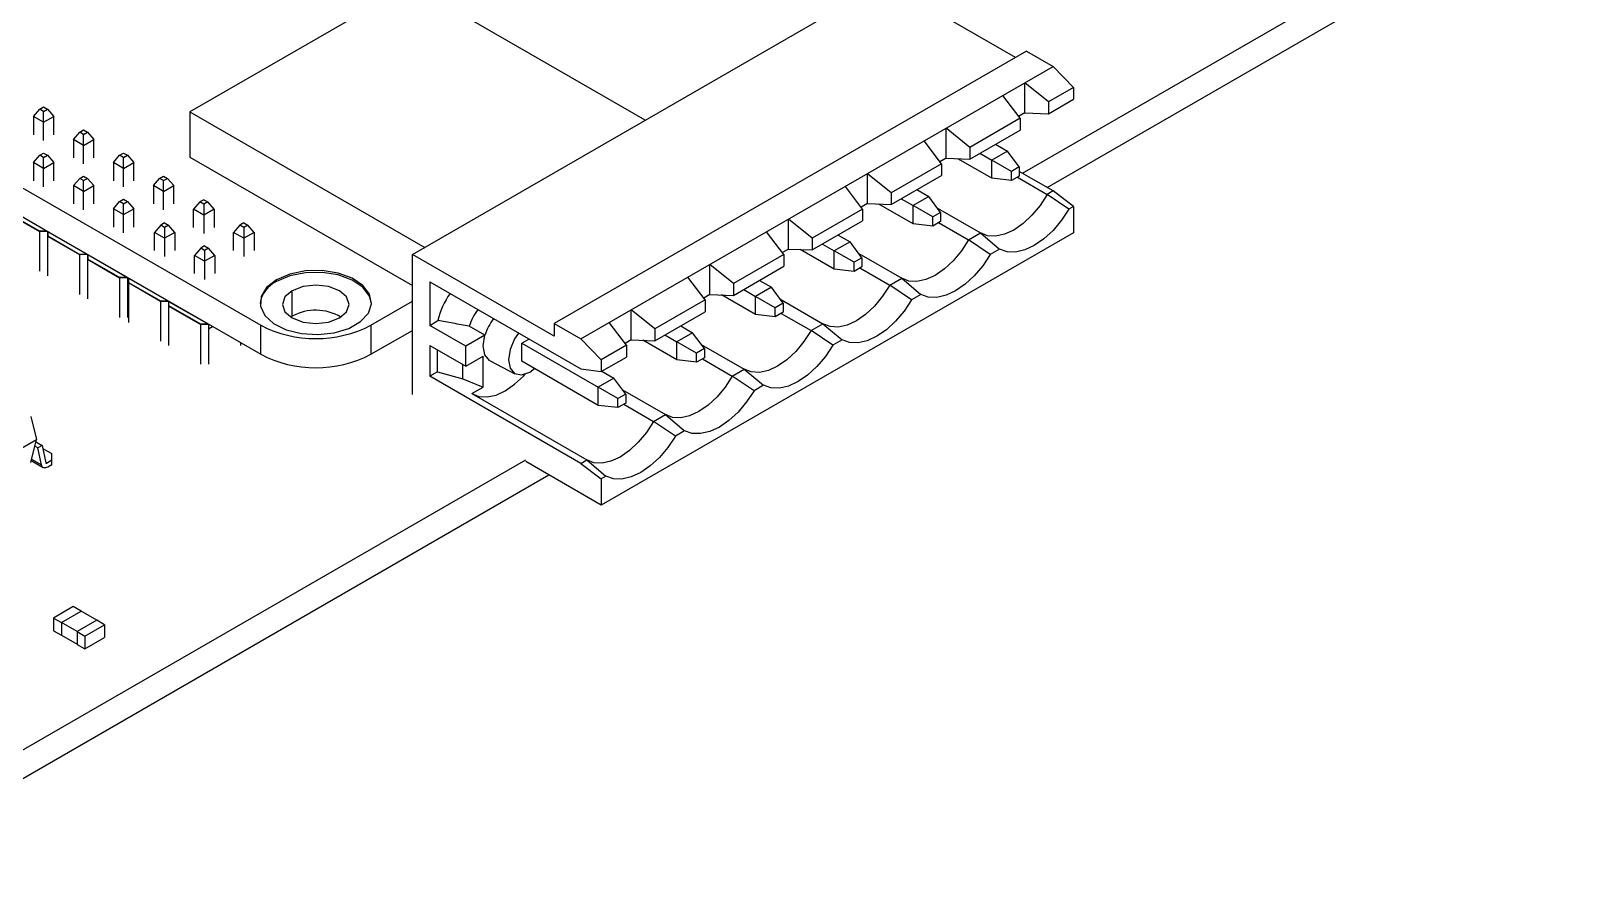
# Model space of a CAD drawing. Header units: millimetres. Extents: x 125 to 686, y 158 to 585.
# Drawn here: x 264.6 to 334.3, y 471.9 to 510 of the extents above; entities that cross this region are included whole.
import ezdxf

# ---------------------------------------------------------------- set-up
doc = ezdxf.new("R2010")
doc.units = ezdxf.units.MM

msp = doc.modelspace()

# ---------------------------------------------------------------- linework, layer by layer
at = {"color": 7, "linetype": 'Continuous', "lineweight": 25}
for p, q in [((231.07, 522.088), (274.91, 496.779)), ((231.07, 520.781), (274.91, 495.473)), ((309.123, 503.611), (334.25, 518.116)), ((310.234, 502.97), (334.25, 516.834)), ((281.628, 512.087), (271.728, 506.372)), ((292.179, 505.996), (281.628, 512.087)), ((281.722, 499.959), (302.935, 512.205)), ((308.804, 508.817), (302.935, 512.205)), ((309.299, 509.103), (288.086, 496.857)), ((309.299, 509.103), (310.501, 508.409)), ((289.288, 496.163), (310.501, 508.409)), ((311.42, 507.47), (310.501, 508.409)), ((309.016, 506.082), (308.238, 507.103)), ((309.228, 506.327), (309.228, 507.674)), ((310.289, 506.817), (309.228, 507.674)), ((311.42, 507.47), (310.289, 506.817)), ((311.42, 507.47), (311.42, 506.939)), ((264.701, 506.166), (264.984, 506.493)), ((264.984, 506.493), (265.16, 506.595)), ((265.16, 506.391), (264.984, 506.493)), ((265.16, 506.595), (265.337, 506.493)), ((265.16, 506.391), (265.337, 506.493)), ((265.337, 506.493), (265.62, 506.166)), ((310.289, 506.286), (311.42, 506.939)), ((310.289, 506.817), (310.289, 506.286)), ((265.16, 505.901), (264.701, 506.166)), ((264.701, 506.166), (264.701, 505.342)), ((265.16, 505.077), (265.16, 506.391)), ((265.16, 505.901), (265.62, 506.166)), ((265.62, 505.342), (265.62, 506.166)), ((271.728, 506.372), (282.28, 500.281)), ((271.728, 506.372), (271.728, 504.331)), ((309.016, 506.082), (306.753, 504.776)), ((309.228, 506.327), (308.951, 506.167)), ((309.016, 506.082), (309.016, 505.551)), ((309.228, 506.327), (310.289, 506.286)), ((266.497, 505.129), (266.78, 505.456)), ((266.956, 504.864), (266.497, 505.129)), ((266.497, 505.129), (266.497, 504.305)), ((266.78, 505.456), (266.956, 505.558)), ((266.956, 505.354), (266.78, 505.456)), ((266.956, 505.558), (267.133, 505.456)), ((266.956, 505.354), (267.133, 505.456)), ((266.956, 504.04), (266.956, 505.354)), ((266.956, 504.864), (267.416, 505.129)), ((267.133, 505.456), (267.416, 505.129)), ((267.416, 504.305), (267.416, 505.129)), ((305.48, 504.041), (304.703, 505.062)), ((305.693, 504.286), (305.693, 505.633)), ((306.753, 504.776), (305.693, 505.633)), ((306.753, 504.245), (309.016, 505.551)), ((264.701, 504.093), (264.984, 504.419)), ((264.984, 504.419), (265.16, 504.521)), ((265.16, 504.317), (264.984, 504.419)), ((265.16, 504.521), (265.337, 504.419)), ((265.16, 504.317), (265.337, 504.419)), ((265.16, 503.003), (265.16, 504.317)), ((265.337, 504.419), (265.62, 504.093)), ((268.293, 504.093), (268.576, 504.419)), ((268.576, 504.419), (268.753, 504.521)), ((268.753, 504.317), (268.576, 504.419)), ((268.753, 504.521), (268.929, 504.419)), ((268.753, 504.317), (268.929, 504.419)), ((268.753, 503.003), (268.753, 504.317)), ((268.929, 504.419), (269.212, 504.093)), ((271.728, 504.331), (281.722, 498.562)), ((306.753, 504.776), (306.753, 504.245)), ((307.209, 504.508), (307.743, 504.2)), ((308.45, 504.608), (307.743, 504.2)), ((307.916, 504.916), (308.45, 504.608)), ((308.981, 503.893), (308.45, 504.608)), ((265.16, 503.827), (264.701, 504.093)), ((264.701, 504.093), (264.701, 503.268)), ((265.16, 503.827), (265.62, 504.093)), ((265.62, 503.268), (265.62, 504.093)), ((268.753, 503.827), (268.293, 504.093)), ((268.293, 504.093), (268.293, 503.268)), ((268.753, 503.827), (269.212, 504.093)), ((269.212, 503.268), (269.212, 504.093)), ((305.48, 504.041), (303.218, 502.735)), ((305.693, 504.286), (305.416, 504.126)), ((305.48, 504.041), (305.48, 503.51)), ((305.693, 504.286), (306.753, 504.245)), ((307.743, 503.383), (306.214, 504.266)), ((308.627, 503.689), (307.743, 504.2)), ((307.743, 503.383), (307.743, 504.2)), ((308.981, 503.893), (308.627, 503.689)), ((308.627, 503.281), (308.627, 503.689)), ((308.981, 503.893), (308.981, 503.485)), ((310.501, 502.816), (308.981, 503.693)), ((266.497, 503.056), (266.78, 503.382)), ((266.956, 502.79), (266.497, 503.056)), ((266.497, 503.056), (266.497, 502.231)), ((266.78, 503.382), (266.956, 503.484)), ((266.956, 503.28), (266.78, 503.382)), ((266.956, 503.484), (267.133, 503.382)), ((266.956, 503.28), (267.133, 503.382)), ((266.956, 501.966), (266.956, 503.28)), ((266.956, 502.79), (267.416, 503.056)), ((267.133, 503.382), (267.416, 503.056)), ((267.416, 502.231), (267.416, 503.056)), ((270.089, 503.056), (270.372, 503.382)), ((270.549, 502.79), (270.089, 503.056)), ((270.089, 503.056), (270.089, 502.231)), ((270.372, 503.382), (270.549, 503.484)), ((270.549, 503.28), (270.372, 503.382)), ((270.549, 503.484), (270.725, 503.382)), ((270.549, 503.28), (270.725, 503.382)), ((270.549, 501.966), (270.549, 503.28)), ((270.549, 502.79), (271.008, 503.056)), ((270.725, 503.382), (271.008, 503.056)), ((271.008, 502.231), (271.008, 503.056)), ((301.945, 502), (301.167, 503.021)), ((302.157, 502.245), (302.157, 503.592)), ((303.218, 502.735), (302.157, 503.592)), ((303.218, 502.204), (305.48, 503.51)), ((308.627, 503.281), (307.743, 503.383)), ((308.981, 503.485), (308.627, 503.281)), ((308.893, 503.435), (310.233, 502.661)), ((268.293, 502.019), (268.576, 502.346)), ((268.576, 502.346), (268.753, 502.448)), ((268.753, 502.244), (268.576, 502.346)), ((268.753, 502.448), (268.929, 502.346)), ((268.753, 502.244), (268.929, 502.346)), ((268.753, 500.929), (268.753, 502.244)), ((268.929, 502.346), (269.212, 502.019)), ((272.181, 502.319), (271.898, 501.992)), ((272.358, 502.421), (272.181, 502.319)), ((272.358, 502.217), (272.181, 502.319)), ((272.358, 502.421), (272.535, 502.319)), ((272.535, 502.319), (272.358, 502.217)), ((272.358, 502.217), (272.358, 500.906)), ((272.817, 501.992), (272.535, 502.319)), ((302.157, 502.245), (301.88, 502.085)), ((302.157, 502.245), (303.218, 502.204)), ((304.208, 501.342), (302.678, 502.225)), ((303.218, 502.735), (303.218, 502.204)), ((303.673, 502.467), (304.208, 502.159)), ((304.915, 502.567), (304.208, 502.159)), ((304.38, 502.875), (304.915, 502.567)), ((305.445, 501.852), (304.915, 502.567)), ((310.501, 502.816), (310.233, 502.661)), ((311.211, 502.001), (310.233, 502.661)), ((311.42, 502.122), (310.501, 502.816)), ((263.544, 501.819), (264.981, 500.989)), ((265.347, 500.985), (263.554, 502.02)), ((263.554, 501.829), (264.985, 501.003)), ((268.753, 501.754), (268.293, 502.019)), ((268.293, 502.019), (268.293, 501.195)), ((268.753, 501.754), (269.212, 502.019)), ((269.212, 501.195), (269.212, 502.019)), ((272.358, 501.727), (271.898, 501.992)), ((271.898, 501.171), (271.898, 501.992)), ((272.817, 501.992), (272.358, 501.727)), ((272.817, 501.992), (272.817, 501.171)), ((298.621, 500.204), (298.621, 501.551)), ((299.682, 500.694), (298.621, 501.551)), ((301.945, 502), (299.682, 500.694)), ((301.945, 502), (301.945, 501.469)), ((305.092, 501.648), (304.208, 502.159)), ((304.208, 501.342), (304.208, 502.159)), ((305.445, 501.852), (305.092, 501.648)), ((305.092, 501.24), (305.092, 501.648)), ((305.303, 502.043), (307.233, 500.929)), ((305.445, 501.852), (305.445, 501.444)), ((311.42, 502.122), (311.211, 502.001)), ((311.42, 502.122), (311.42, 500.938)), ((264.985, 501.003), (264.981, 500.989)), ((265.34, 500.989), (264.981, 500.989)), ((264.981, 500.989), (264.981, 499.203)), ((265.316, 501.003), (264.985, 501.003)), ((265.34, 500.989), (265.34, 498.995)), ((267.143, 499.948), (265.35, 500.983)), ((265.35, 500.983), (265.35, 500.792)), ((265.35, 500.983), (265.357, 500.979)), ((270.42, 501.282), (270.137, 500.955)), ((270.597, 500.69), (270.137, 500.955)), ((270.137, 500.134), (270.137, 500.955)), ((270.597, 501.384), (270.42, 501.282)), ((270.597, 501.18), (270.42, 501.282)), ((270.597, 501.384), (270.773, 501.282)), ((270.773, 501.282), (270.597, 501.18)), ((270.597, 501.18), (270.597, 499.869)), ((271.056, 500.955), (270.597, 500.69)), ((271.056, 500.955), (270.773, 501.282)), ((271.056, 500.955), (271.056, 500.134)), ((273.977, 501.282), (273.694, 500.955)), ((274.154, 500.69), (273.694, 500.955)), ((273.694, 500.135), (273.694, 500.955)), ((274.154, 501.384), (273.977, 501.282)), ((274.154, 501.18), (273.977, 501.282)), ((274.154, 501.384), (274.331, 501.282)), ((274.331, 501.282), (274.154, 501.18)), ((274.154, 501.18), (274.154, 499.869)), ((274.614, 500.955), (274.154, 500.69)), ((274.614, 500.955), (274.331, 501.282)), ((274.614, 500.955), (274.614, 500.135)), ((311.42, 500.938), (290.207, 488.692)), ((298.409, 499.959), (297.632, 500.98)), ((299.682, 500.163), (301.945, 501.469)), ((300.845, 500.834), (301.379, 500.526)), ((305.092, 501.24), (304.208, 501.342)), ((305.445, 501.444), (305.092, 501.24)), ((305.358, 501.394), (306.698, 500.62)), ((306.698, 500.62), (307.233, 500.929)), ((307.233, 500.929), (308.093, 500.201)), ((265.35, 500.792), (265.34, 500.782)), ((265.34, 500.782), (266.777, 499.952)), ((265.35, 500.792), (266.781, 499.966)), ((272.216, 500.245), (271.933, 499.918)), ((272.393, 500.347), (272.216, 500.245)), ((272.393, 500.143), (272.216, 500.245)), ((272.393, 500.347), (272.569, 500.245)), ((272.569, 500.245), (272.393, 500.143)), ((272.393, 500.143), (272.393, 498.832)), ((272.852, 499.918), (272.569, 500.245)), ((298.621, 500.204), (298.345, 500.044)), ((298.621, 500.204), (299.682, 500.163)), ((300.672, 499.301), (299.143, 500.184)), ((299.682, 500.694), (299.682, 500.163)), ((300.138, 500.426), (300.672, 500.118)), ((301.379, 500.526), (300.672, 500.118)), ((301.91, 499.811), (301.379, 500.526)), ((307.676, 499.96), (306.698, 500.62)), ((308.093, 500.201), (307.676, 499.96)), ((266.781, 499.966), (266.777, 499.952)), ((267.136, 499.952), (266.777, 499.952)), ((266.777, 499.952), (266.777, 498.166)), ((267.112, 499.966), (266.781, 499.966)), ((267.136, 499.952), (267.136, 497.959)), ((267.146, 499.755), (267.136, 499.745)), ((267.136, 499.745), (268.573, 498.915)), ((268.932, 498.915), (267.146, 499.946)), ((267.146, 499.946), (267.146, 499.755)), ((267.146, 499.946), (267.153, 499.942)), ((267.146, 499.755), (268.577, 498.929)), ((272.393, 499.653), (271.933, 499.918)), ((271.933, 499.098), (271.933, 499.918)), ((272.852, 499.918), (272.393, 499.653)), ((272.852, 499.918), (272.852, 499.098)), ((281.722, 493.672), (281.722, 499.959)), ((288.086, 496.285), (281.722, 499.959)), ((295.086, 498.163), (295.086, 499.51)), ((296.147, 498.653), (295.086, 499.51)), ((298.409, 499.959), (296.147, 498.653)), ((296.147, 498.122), (298.409, 499.428)), ((298.409, 499.959), (298.409, 499.428)), ((301.556, 499.607), (300.672, 500.118)), ((300.672, 499.301), (300.672, 500.118)), ((301.91, 499.811), (301.556, 499.607)), ((301.556, 499.199), (301.556, 499.607)), ((301.768, 500.002), (303.698, 498.888)), ((301.91, 499.811), (301.91, 499.403)), ((268.577, 498.929), (268.573, 498.915)), ((268.932, 498.915), (268.573, 498.915)), ((268.573, 498.915), (268.573, 497.129)), ((268.908, 498.929), (268.577, 498.929)), ((268.932, 498.915), (268.932, 497.129)), ((268.98, 498.744), (268.932, 498.716)), ((268.98, 498.889), (270.766, 497.858)), ((268.98, 498.889), (268.98, 496.898)), ((268.99, 498.692), (268.99, 498.883)), ((269.112, 498.82), (269.105, 498.816)), ((269.153, 498.789), (269.159, 498.793)), ((275.618, 498.738), (275.618, 498.82)), ((282.499, 498.734), (282.499, 496.775)), ((282.499, 498.734), (289.288, 494.816)), ((294.874, 497.918), (294.096, 498.939)), ((297.309, 498.793), (297.844, 498.485)), ((301.556, 499.199), (300.672, 499.301)), ((301.91, 499.403), (301.556, 499.199)), ((301.822, 499.353), (303.162, 498.579)), ((303.162, 498.579), (303.698, 498.888)), ((303.698, 498.888), (304.558, 498.16)), ((268.98, 498.681), (268.99, 498.692)), ((270.417, 497.852), (268.98, 498.681)), ((270.421, 497.866), (268.99, 498.692)), ((276.325, 497.187), (276.325, 498.33)), ((295.086, 498.163), (294.809, 498.003)), ((295.086, 498.163), (296.147, 498.122)), ((297.137, 497.26), (295.607, 498.143)), ((296.147, 498.653), (296.147, 498.122)), ((296.602, 498.385), (297.137, 498.077)), ((297.844, 498.485), (297.137, 498.077)), ((297.137, 497.26), (297.137, 498.077)), ((298.02, 497.566), (297.137, 498.077)), ((298.374, 497.77), (297.844, 498.485)), ((304.14, 497.919), (303.162, 498.579)), ((304.558, 498.16), (304.14, 497.919)), ((270.417, 497.852), (270.421, 497.866)), ((270.776, 497.852), (270.417, 497.852)), ((270.417, 497.852), (270.417, 496.069)), ((270.752, 497.866), (270.421, 497.866)), ((270.776, 497.852), (272.562, 496.821)), ((270.776, 497.852), (270.776, 495.862)), ((270.776, 497.644), (270.786, 497.655)), ((272.213, 496.815), (270.776, 497.644)), ((270.786, 497.655), (270.786, 497.846)), ((272.217, 496.829), (270.786, 497.655)), ((279.86, 496.779), (281.722, 497.854)), ((291.55, 496.122), (291.55, 497.469)), ((292.611, 496.612), (291.55, 497.469)), ((294.874, 497.918), (292.611, 496.612)), ((292.611, 496.081), (294.874, 497.387)), ((294.874, 497.918), (294.874, 497.387)), ((298.374, 497.77), (298.02, 497.566)), ((298.02, 497.158), (298.02, 497.566)), ((298.374, 497.362), (298.02, 497.158)), ((298.232, 497.961), (300.162, 496.847)), ((298.374, 497.77), (298.374, 497.362)), ((272.213, 496.815), (272.217, 496.829)), ((272.572, 496.815), (272.213, 496.815)), ((272.213, 496.815), (272.213, 495.032)), ((272.548, 496.829), (272.217, 496.829)), ((272.572, 496.815), (272.572, 495.032)), ((272.572, 496.616), (272.751, 496.719)), ((274.91, 495.473), (274.91, 496.779)), ((276.325, 497.187), (276.259, 497.146)), ((279.86, 496.779), (279.86, 495.473)), ((282.499, 496.775), (282.871, 496.989)), ((284.126, 495.836), (282.499, 496.775)), ((284.983, 496.331), (284.276, 496.739)), ((288.086, 496.857), (288.086, 496.285)), ((288.086, 496.857), (289.288, 496.163)), ((291.338, 495.877), (290.56, 496.898)), ((293.774, 496.752), (294.308, 496.444)), ((298.02, 497.158), (297.137, 497.26)), ((298.287, 497.312), (299.627, 496.538)), ((299.627, 496.538), (300.162, 496.847)), ((300.162, 496.847), (301.022, 496.119)), ((274.009, 495.993), (274.009, 495.862)), ((279.86, 495.473), (281.722, 496.547)), ((284.983, 496.331), (284.126, 495.836)), ((286.636, 495.974), (286.958, 496.16)), ((286.636, 495.974), (290.065, 493.995)), ((286.636, 495.158), (286.636, 495.974)), ((290.207, 495.224), (289.288, 496.163)), ((291.55, 496.122), (291.274, 495.962)), ((291.55, 496.122), (292.611, 496.081)), ((293.601, 495.219), (292.072, 496.102)), ((292.611, 496.612), (292.611, 496.081)), ((293.067, 496.344), (293.601, 496.036)), ((294.308, 496.444), (293.601, 496.036)), ((293.601, 495.219), (293.601, 496.036)), ((294.485, 495.525), (293.601, 496.036)), ((294.838, 495.729), (294.308, 496.444)), ((300.605, 495.878), (299.627, 496.538)), ((301.022, 496.119), (300.605, 495.878)), ((282.499, 495.876), (284.126, 494.938)), ((282.499, 495.876), (282.499, 494.488)), ((282.853, 494.692), (282.853, 495.672)), ((284.126, 494.938), (284.126, 495.836)), ((284.126, 494.938), (284.904, 495.387)), ((284.904, 493.998), (284.904, 495.387)), ((291.338, 495.877), (290.207, 495.224)), ((290.207, 494.693), (291.338, 495.346)), ((291.338, 495.877), (291.338, 495.346)), ((294.838, 495.729), (294.485, 495.525)), ((294.485, 495.117), (294.485, 495.525)), ((294.838, 495.321), (294.485, 495.117)), ((294.697, 495.92), (296.627, 494.806)), ((294.751, 495.271), (296.091, 494.497)), ((294.838, 495.729), (294.838, 495.321)), ((282.853, 494.692), (282.499, 494.488)), ((282.853, 494.692), (283.984, 494.366)), ((283.984, 494.366), (283.984, 495.019)), ((285.21, 495.186), (286.33, 494.597)), ((290.065, 493.178), (286.636, 495.158)), ((289.288, 494.816), (290.207, 494.693)), ((290.207, 495.224), (290.207, 494.693)), ((290.238, 494.711), (290.773, 494.403)), ((294.485, 495.117), (293.601, 495.219)), ((296.091, 494.497), (296.627, 494.806)), ((296.627, 494.806), (297.487, 494.078)), ((289.288, 490.57), (282.499, 494.488)), ((283.984, 494.366), (284.904, 493.998)), ((284.394, 493.704), (284.904, 493.998)), ((290.773, 494.403), (290.065, 493.995)), ((290.065, 493.178), (290.065, 493.995)), ((290.949, 493.484), (290.065, 493.995)), ((291.303, 493.688), (290.773, 494.403)), ((291.161, 493.879), (293.091, 492.765)), ((297.069, 493.837), (296.091, 494.497)), ((297.487, 494.078), (297.069, 493.837)), ((284.394, 493.704), (289.555, 490.724)), ((290.949, 493.076), (290.065, 493.178)), ((291.303, 493.688), (290.949, 493.484)), ((290.949, 493.076), (290.949, 493.484)), ((291.303, 493.28), (290.949, 493.076)), ((291.215, 493.23), (292.555, 492.456)), ((291.303, 493.688), (291.303, 493.28)), ((264.581, 492.681), (264.834, 491.645)), ((292.555, 492.456), (293.091, 492.765)), ((293.091, 492.765), (293.951, 492.037)), ((293.534, 491.796), (292.555, 492.456)), ((293.951, 492.037), (293.534, 491.796)), ((260.237, 488.991), (264.834, 491.645)), ((264.581, 490.608), (264.834, 491.645)), ((264.907, 491.263), (264.761, 491.347)), ((264.808, 491.538), (265.095, 491.372)), ((265.095, 491.372), (264.907, 491.263)), ((265.066, 490.502), (264.907, 491.263)), ((265.095, 491.372), (265.258, 490.592)), ((265.173, 491.212), (265.129, 491.212)), ((265.173, 491.212), (265.527, 491.007)), ((256.469, 473.214), (286.814, 490.732)), ((264.603, 490.695), (265.143, 490.384)), ((264.618, 490.76), (265.066, 490.502)), ((265.257, 490.599), (265.286, 490.583)), ((265.286, 490.583), (265.527, 490.722)), ((265.527, 490.509), (265.343, 490.403)), ((265.527, 490.509), (265.527, 491.007)), ((290.207, 488.692), (286.814, 490.65)), ((289.288, 490.57), (289.555, 490.724)), ((289.288, 490.57), (290.207, 489.876)), ((289.555, 490.724), (290.416, 489.996)), ((256.469, 471.932), (287.854, 490.05)), ((290.416, 489.996), (290.207, 489.876)), ((290.207, 489.876), (290.207, 488.692)), ((266.488, 484.129), (265.604, 483.619)), ((266.842, 483.925), (266.488, 484.129)), ((265.604, 483.619), (265.604, 483.047)), ((265.604, 483.619), (265.958, 483.415)), ((265.958, 483.415), (266.842, 483.925)), ((265.958, 483.415), (265.958, 482.843)), ((265.959, 483.415), (266.841, 483.924)), ((265.959, 483.415), (265.959, 482.844)), ((266.665, 483.007), (265.959, 483.415)), ((267.549, 483.517), (266.665, 483.007)), ((267.548, 483.516), (266.841, 483.924)), ((266.842, 483.925), (266.842, 483.924)), ((267.902, 483.313), (267.549, 483.517)), ((265.604, 483.047), (265.958, 482.843)), ((265.958, 482.843), (265.959, 482.844)), ((265.959, 482.844), (266.665, 482.436)), ((266.665, 483.007), (266.665, 482.435)), ((266.665, 483.007), (267.019, 482.803)), ((267.019, 482.803), (267.902, 483.313)), ((267.019, 482.803), (267.019, 482.231)), ((267.019, 482.231), (267.902, 482.741)), ((267.902, 483.313), (267.902, 482.741)), ((266.665, 482.435), (267.019, 482.231))]:
    msp.add_line(p, q, dxfattribs=at)
at = {"color": 7, "linetype": 'Continuous', "lineweight": 25, "flags": 128}
for points in [[(310.233, 502.661), (309.914, 502.165), (309.548, 501.722), (309.149, 501.349), (308.733, 501.06), (308.317, 500.869), (307.918, 500.781), (307.552, 500.802), (307.233, 500.929)], [(311.211, 502.001), (310.876, 501.495), (310.494, 501.043), (310.081, 500.662), (309.652, 500.366), (309.223, 500.167), (308.81, 500.071), (308.429, 500.083), (308.093, 500.201)], [(306.698, 500.62), (306.379, 500.124), (306.012, 499.681), (305.613, 499.308), (305.198, 499.019), (304.782, 498.828), (304.383, 498.74), (304.017, 498.761), (303.698, 498.888)], [(307.676, 499.96), (307.34, 499.454), (306.959, 499.002), (306.546, 498.621), (306.117, 498.325), (305.688, 498.126), (305.275, 498.03), (304.894, 498.042), (304.558, 498.16)], [(275.618, 498.82), (275.175, 498.474), (274.929, 498.068), (274.901, 497.638), (275.094, 497.222), (275.49, 496.858), (276.055, 496.578), (276.738, 496.406), (277.479, 496.357), (278.211, 496.437), (278.87, 496.638), (279.397, 496.943), (279.745, 497.323), (279.884, 497.746), (279.8, 498.173), (279.502, 498.567), (279.016, 498.894), (278.385, 499.122), (277.665, 499.234), (276.921, 499.218), (276.217, 499.076), (275.618, 498.82)], [(279.884, 497.759), (279.8, 498.091), (279.502, 498.486), (279.016, 498.812), (278.385, 499.041), (277.665, 499.152), (276.921, 499.136), (276.217, 498.994), (275.618, 498.738)], [(276.325, 498.33), (275.999, 498.049), (275.885, 497.718), (275.999, 497.387), (276.325, 497.106), (276.811, 496.918), (277.385, 496.852), (277.959, 496.918), (278.446, 497.106), (278.771, 497.387), (278.885, 497.718), (278.771, 498.049), (278.446, 498.33), (277.959, 498.518), (277.385, 498.584), (276.811, 498.518), (276.325, 498.33)], [(303.162, 498.579), (302.843, 498.083), (302.477, 497.64), (302.078, 497.267), (301.662, 496.978), (301.246, 496.787), (300.847, 496.699), (300.481, 496.72), (300.162, 496.847)], [(304.14, 497.919), (303.805, 497.413), (303.423, 496.961), (303.01, 496.58), (302.581, 496.284), (302.152, 496.085), (301.739, 495.989), (301.358, 496.001), (301.022, 496.119)], [(285.21, 495.186), (285.188, 495.198), (284.976, 495.449), (284.904, 495.847), (284.983, 496.331)], [(286.493, 496.429), (286.315, 496.164), (286.108, 495.687), (286.035, 495.223), (286.108, 494.843), (286.315, 494.605), (286.624, 494.545), (286.99, 494.672), (287.208, 494.828)], [(299.627, 496.538), (299.308, 496.042), (298.941, 495.599), (298.542, 495.226), (298.127, 494.937), (297.711, 494.746), (297.312, 494.658), (296.945, 494.679), (296.627, 494.806)], [(300.605, 495.878), (300.269, 495.372), (299.888, 494.92), (299.475, 494.539), (299.046, 494.243), (298.617, 494.044), (298.204, 493.948), (297.822, 493.96), (297.487, 494.078)], [(284.394, 493.704), (284.713, 493.577), (285.079, 493.556), (285.478, 493.643), (285.894, 493.835), (286.309, 494.123), (286.708, 494.497), (286.784, 494.579)], [(296.091, 494.497), (295.772, 494.001), (295.406, 493.558), (295.007, 493.184), (294.591, 492.896), (294.175, 492.705), (293.776, 492.617), (293.41, 492.638), (293.091, 492.765)], [(297.069, 493.837), (296.733, 493.331), (296.352, 492.879), (295.939, 492.498), (295.51, 492.202), (295.081, 492.003), (294.668, 491.907), (294.287, 491.919), (293.951, 492.037)], [(292.555, 492.456), (292.236, 491.96), (291.87, 491.517), (291.471, 491.143), (291.055, 490.855), (290.64, 490.664), (290.241, 490.576), (289.874, 490.597), (289.555, 490.724)], [(293.534, 491.796), (293.198, 491.29), (292.817, 490.838), (292.404, 490.457), (291.975, 490.161), (291.546, 489.962), (291.133, 489.866), (290.751, 489.878), (290.416, 489.996)], [(265.343, 490.403), (265.295, 490.38), (265.249, 490.368), (265.205, 490.365), (265.165, 490.373), (265.13, 490.392), (265.102, 490.42), (265.08, 490.457), (265.066, 490.502)], [(265.258, 490.592), (265.259, 490.588), (265.262, 490.584), (265.264, 490.581), (265.268, 490.58), (265.272, 490.579), (265.276, 490.579), (265.281, 490.58), (265.286, 490.583)]]:
    msp.add_lwpolyline(points, dxfattribs=at)
at = {"color": 7, "linetype": 'Continuous', "lineweight": 25}
for centre, radius, start, end in [((276.117, 497.603), 1.24, 113.74091, 172.78399), ((286.161, 496.251), 3.372, 144.56115, 167.36191), ((277.382, 495.227), 2.227, 59.51915, 118.34756), ((286.533, 496.039), 2.362, 142.27254, 162.76976), ((277.385, 501.556), 5.38, 242.60967, 297.39033), ((287.25, 495.625), 2.374, 142.3233, 162.71901), ((277.385, 500.249), 5.38, 242.60967, 297.39033)]:
    msp.add_arc(centre, radius, start, end, dxfattribs=at)
for points, knots in [([(265.347, 500.985), (265.347, 500.985), (265.348, 500.985), (265.349, 500.984), (265.35, 500.983)], [0, 0, 0, 0, 0.247132, 1, 1, 1, 1]), ([(267.143, 499.949), (267.143, 499.948), (267.144, 499.948), (267.145, 499.947), (267.146, 499.946)], [0, 0, 0, 0, 0.247132, 1, 1, 1, 1]), ([(270.776, 497.852), (270.773, 497.853), (270.77, 497.855), (270.766, 497.857), (270.766, 497.858)], [0, 0, 0, 0, 0.884225, 1, 1, 1, 1]), ([(272.572, 496.815), (272.569, 496.817), (272.566, 496.819), (272.562, 496.821), (272.562, 496.821)], [0, 0, 0, 0, 0.884281, 1, 1, 1, 1]), ([(284.276, 496.739), (284.032, 496.781), (283.563, 496.863), (283.096, 496.948), (282.871, 496.989)], [0, 0, 0, 0, 0.518942, 1, 1, 1, 1])]:
    msp.add_open_spline(points, degree=3, knots=knots, dxfattribs=at)

doc.saveas('drawing.dxf')
